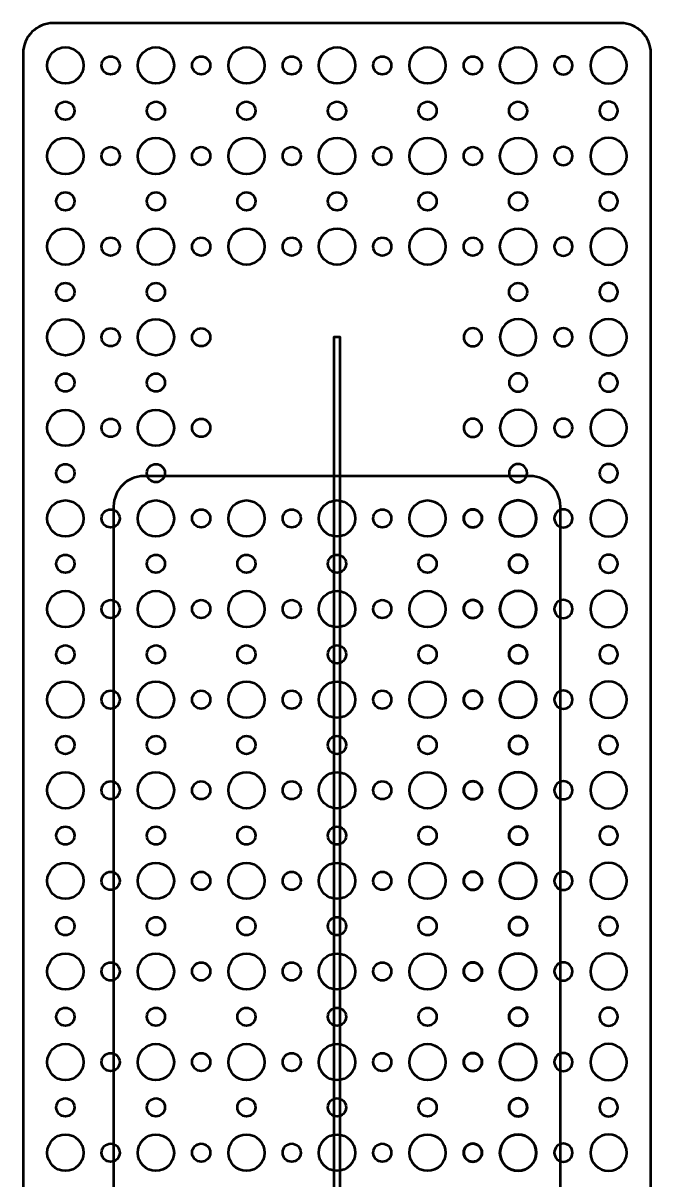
# Model space of a CAD drawing. Header units: centimetres. Extents: x -26.2 to 26.2, y -20.2 to 20.2.
# Drawn here: x -26.2 to -15.8, y 1.07 to 20.22 of the extents above; entities that cross this region are included whole.
import ezdxf

# ---------------------------------------------------------------- set-up
doc = ezdxf.new("R2010")
doc.units = ezdxf.units.CM
doc.header["$MEASUREMENT"] = 0
doc.layers.add('Layer 1', color=7, linetype='Continuous')

msp = doc.modelspace()

# ---------------------------------------------------------------- linework, layer by layer
at = {"layer": 'Layer 1', "lineweight": 53}
msp.add_lwpolyline([(-21.05, -17.98419), (-20.95, -17.98419), (-20.95, 15.01581), (-21.05, 15.01581), (-21.05, -17.98419)], close=True, dxfattribs=at)
for centre, major_axis in [((-25.49999, 19.5159), (0, 0.30001)), ((-23.99999, 19.5159), (0, 0.30001)), ((-22.49999, 19.5159), (0, 0.30001)), ((-20.99999, 19.5159), (0, 0.30001)), ((-19.49999, 19.5159), (0, 0.30001)), ((-17.99999, 19.5159), (0, 0.30001)), ((-24.75, 19.51591), (0, 0.15)), ((-23.25, 19.51591), (0, 0.15)), ((-21.75, 19.51591), (0, 0.15)), ((-20.25, 19.51591), (0, 0.15)), ((-18.75, 19.51591), (0, 0.15)), ((-25.5, 18.76591), (0, 0.15)), ((-24, 18.76591), (0, 0.15)), ((-22.5, 18.76591), (0, 0.15)), ((-21, 18.76591), (0, 0.15)), ((-19.5, 18.76591), (0, 0.15)), ((-18, 18.76591), (0, 0.15)), ((-25.49999, 18.0159), (0, 0.30001)), ((-23.99999, 18.0159), (0, 0.30001)), ((-22.49999, 18.0159), (0, 0.30001)), ((-20.99999, 18.0159), (0, 0.30001)), ((-19.49999, 18.0159), (0, 0.30001)), ((-17.99999, 18.0159), (0, 0.30001)), ((-24.75, 18.01591), (0, 0.15)), ((-23.25, 18.01591), (0, 0.15)), ((-21.75, 18.01591), (0, 0.15)), ((-20.25, 18.01591), (0, 0.15)), ((-18.75, 18.01591), (0, 0.15)), ((-25.5, 17.26591), (0, 0.15)), ((-24, 17.26591), (0, 0.15)), ((-22.5, 17.26591), (0, 0.15)), ((-21, 17.26591), (0, 0.15)), ((-19.5, 17.26591), (0, 0.15)), ((-18, 17.26591), (0, 0.15)), ((-25.49999, 16.5159), (0, 0.30001)), ((-24.75, 16.51591), (0, 0.15)), ((-23.99999, 16.5159), (0, 0.30001)), ((-23.25, 16.51591), (0, 0.15)), ((-22.49999, 16.5159), (0, 0.30001)), ((-21.75, 16.51591), (0, 0.15)), ((-20.99999, 16.5159), (0, 0.30001)), ((-20.25, 16.51591), (0, 0.15)), ((-19.49999, 16.5159), (0, 0.30001)), ((-18.75, 16.51591), (0, 0.15)), ((-17.99999, 16.5159), (0, 0.30001)), ((-25.5, 15.76591), (0, 0.15)), ((-24, 15.76591), (0, 0.15)), ((-18, 15.76591), (0, 0.15)), ((-25.49999, 15.0159), (0, 0.30001)), ((-24.75, 15.01591), (0, 0.15)), ((-23.99999, 15.0159), (0, 0.30001)), ((-23.25, 15.01591), (0, 0.15)), ((-25.5, 14.26591), (0, 0.15)), ((-24, 14.26591), (0, 0.15)), ((-25.49999, 13.5159), (0, 0.30001)), ((-23.99999, 13.5159), (0, 0.30001)), ((-24.75, 13.51591), (0, 0.15)), ((-23.25, 13.51591), (0, 0.15)), ((-25.5, 12.76591), (0, 0.15)), ((-24, 12.76591), (0, 0.15)), ((-25.49999, 12.0159), (0, 0.30001)), ((-23.99999, 12.0159), (0, 0.30001)), ((-24.75, 12.01591), (0, 0.15)), ((-23.25, 12.01591), (0, 0.15)), ((-25.5, 11.26591), (0, 0.15)), ((-24, 11.26591), (0, 0.15)), ((-25.49999, 10.5159), (0, 0.30001)), ((-23.99999, 10.5159), (0, 0.30001)), ((-24.75, 10.51591), (0, 0.15)), ((-23.25, 10.51591), (0, 0.15)), ((-25.5, 9.76591), (0, 0.15)), ((-24, 9.76591), (0, 0.15)), ((-25.49999, 9.0159), (0, 0.30001)), ((-23.99999, 9.0159), (0, 0.30001)), ((-24.75, 9.01591), (0, 0.15)), ((-23.25, 9.01591), (0, 0.15)), ((-25.5, 8.26591), (0, 0.15)), ((-24, 8.26591), (0, 0.15)), ((-25.49999, 7.5159), (0, 0.30001)), ((-24.75, 7.51591), (0, 0.15)), ((-23.99999, 7.5159), (0, 0.30001)), ((-23.25, 7.51591), (0, 0.15)), ((-25.5, 6.76591), (0, 0.15)), ((-24, 6.76591), (0, 0.15)), ((-25.49999, 6.0159), (0, 0.30001)), ((-24.75, 6.01591), (0, 0.15)), ((-23.99999, 6.0159), (0, 0.30001)), ((-23.25, 6.01591), (0, 0.15)), ((-25.5, 5.26591), (0, 0.15)), ((-24, 5.26591), (0, 0.15)), ((-25.49999, 4.5159), (0, 0.30001)), ((-23.99999, 4.5159), (0, 0.30001)), ((-24.75, 4.51591), (0, 0.15)), ((-23.25, 4.51591), (0, 0.15)), ((-25.5, 3.76591), (0, 0.15)), ((-24, 3.76591), (0, 0.15)), ((-25.49999, 3.0159), (0, 0.30001)), ((-23.99999, 3.0159), (0, 0.30001)), ((-24.75, 3.01591), (0, 0.15)), ((-23.25, 3.01591), (0, 0.15)), ((-25.5, 2.26591), (0, 0.15)), ((-24, 2.26591), (0, 0.15)), ((-25.49999, 1.5159), (0, 0.30001)), ((-23.99999, 1.5159), (0, 0.30001)), ((-24.75, 1.51591), (0, 0.15)), ((-23.25, 1.51591), (0, 0.15))]:
    msp.add_ellipse(centre, major_axis=major_axis, ratio=1, dxfattribs=at)
at = {"layer": 'Layer 1', "color": 4, "lineweight": 53}
for centre, major_axis in [((-23.99999, 12.0159), (0, 0.30001)), ((-22.49999, 12.0159), (0, 0.30001)), ((-20.99999, 12.0159), (0, 0.30001)), ((-19.49999, 12.0159), (0, 0.30001)), ((-17.99999, 12.0159), (0, 0.30001)), ((-23.25, 12.01591), (0, 0.15)), ((-21.75, 12.01591), (0, 0.15)), ((-20.25, 12.01591), (0, 0.15)), ((-18.75, 12.01591), (0, 0.15)), ((-24, 11.26591), (0, 0.15)), ((-22.5, 11.26591), (0, 0.15)), ((-21, 11.26591), (0, 0.15)), ((-19.5, 11.26591), (0, 0.15)), ((-18, 11.26591), (0, 0.15)), ((-23.99999, 10.5159), (0, 0.30001)), ((-22.49999, 10.5159), (0, 0.30001)), ((-20.99999, 10.5159), (0, 0.30001)), ((-19.49999, 10.5159), (0, 0.30001)), ((-17.99999, 10.5159), (0, 0.30001)), ((-23.25, 10.51591), (0, 0.15)), ((-21.75, 10.51591), (0, 0.15)), ((-20.25, 10.51591), (0, 0.15)), ((-18.75, 10.51591), (0, 0.15)), ((-24, 9.76591), (0, 0.15)), ((-22.5, 9.76591), (0, 0.15)), ((-21, 9.76591), (0, 0.15)), ((-19.5, 9.76591), (0, 0.15)), ((-18, 9.76591), (0, 0.15)), ((-23.99999, 9.0159), (0, 0.30001)), ((-22.49999, 9.0159), (0, 0.30001)), ((-20.99999, 9.0159), (0, 0.30001)), ((-19.49999, 9.0159), (0, 0.30001)), ((-17.99999, 9.0159), (0, 0.30001)), ((-23.25, 9.01591), (0, 0.15)), ((-21.75, 9.01591), (0, 0.15)), ((-20.25, 9.01591), (0, 0.15)), ((-18.75, 9.01591), (0, 0.15)), ((-24, 8.26591), (0, 0.15)), ((-22.5, 8.26591), (0, 0.15)), ((-21, 8.26591), (0, 0.15)), ((-19.5, 8.26591), (0, 0.15)), ((-18, 8.26591), (0, 0.15)), ((-23.99999, 7.5159), (0, 0.30001)), ((-23.25, 7.51591), (0, 0.15)), ((-22.49999, 7.5159), (0, 0.30001)), ((-21.75, 7.51591), (0, 0.15)), ((-20.99999, 7.5159), (0, 0.30001)), ((-20.25, 7.51591), (0, 0.15)), ((-19.49999, 7.5159), (0, 0.30001)), ((-18.75, 7.51591), (0, 0.15)), ((-17.99999, 7.5159), (0, 0.30001)), ((-24, 6.76591), (0, 0.15)), ((-22.5, 6.76591), (0, 0.15)), ((-21, 6.76591), (0, 0.15)), ((-19.5, 6.76591), (0, 0.15)), ((-18, 6.76591), (0, 0.15)), ((-23.99999, 6.0159), (0, 0.30001)), ((-23.25, 6.01591), (0, 0.15)), ((-22.49999, 6.0159), (0, 0.30001)), ((-21.75, 6.01591), (0, 0.15)), ((-20.99999, 6.0159), (0, 0.30001)), ((-20.25, 6.01591), (0, 0.15)), ((-19.49999, 6.0159), (0, 0.30001)), ((-18.75, 6.01591), (0, 0.15)), ((-17.99999, 6.0159), (0, 0.30001)), ((-24, 5.26591), (0, 0.15)), ((-22.5, 5.26591), (0, 0.15)), ((-21, 5.26591), (0, 0.15)), ((-19.5, 5.26591), (0, 0.15)), ((-18, 5.26591), (0, 0.15)), ((-23.99999, 4.5159), (0, 0.30001)), ((-22.49999, 4.5159), (0, 0.30001)), ((-20.99999, 4.5159), (0, 0.30001)), ((-19.49999, 4.5159), (0, 0.30001)), ((-17.99999, 4.5159), (0, 0.30001)), ((-23.25, 4.51591), (0, 0.15)), ((-21.75, 4.51591), (0, 0.15)), ((-20.25, 4.51591), (0, 0.15)), ((-18.75, 4.51591), (0, 0.15)), ((-24, 3.76591), (0, 0.15)), ((-22.5, 3.76591), (0, 0.15)), ((-21, 3.76591), (0, 0.15)), ((-19.5, 3.76591), (0, 0.15)), ((-18, 3.76591), (0, 0.15)), ((-23.99999, 3.0159), (0, 0.30001)), ((-22.49999, 3.0159), (0, 0.30001)), ((-20.99999, 3.0159), (0, 0.30001)), ((-19.49999, 3.0159), (0, 0.30001)), ((-17.99999, 3.0159), (0, 0.30001)), ((-23.25, 3.01591), (0, 0.15)), ((-21.75, 3.01591), (0, 0.15)), ((-20.25, 3.01591), (0, 0.15)), ((-18.75, 3.01591), (0, 0.15)), ((-24, 2.26591), (0, 0.15)), ((-22.5, 2.26591), (0, 0.15)), ((-21, 2.26591), (0, 0.15)), ((-19.5, 2.26591), (0, 0.15)), ((-18, 2.26591), (0, 0.15)), ((-23.99999, 1.5159), (0, 0.30001)), ((-22.49999, 1.5159), (0, 0.30001)), ((-20.99999, 1.5159), (0, 0.30001)), ((-19.49999, 1.5159), (0, 0.30001)), ((-17.99999, 1.5159), (0, 0.30001)), ((-23.25, 1.51591), (0, 0.15)), ((-21.75, 1.51591), (0, 0.15)), ((-20.25, 1.51591), (0, 0.15)), ((-18.75, 1.51591), (0, 0.15))]:
    msp.add_ellipse(centre, major_axis=major_axis, ratio=1, dxfattribs=at)
at = {"layer": 'Layer 1', "lineweight": 53}
for points, knots in [([(-26.2, -19.68409), (-26.2, -19.68409), (-26.2, 19.71591), (-26.2, 19.71591), (-26.2, 19.71591), (-26.2, 19.99205), (-25.97614, 20.21591), (-25.7, 20.21591), (-25.7, 20.21591), (-25.7, 20.21591), (-16.3, 20.21591), (-16.3, 20.21591), (-16.3, 20.21591), (-16.02386, 20.21591), (-15.8, 19.99205), (-15.8, 19.71591), (-15.8, 19.71591), (-15.8, 19.71591), (-15.8, -19.68409), (-15.8, -19.68409), (-15.8, -19.68409), (-15.8, -19.96023), (-16.02386, -20.18409), (-16.3, -20.18409), (-16.3, -20.18409), (-16.3, -20.18409), (-25.7, -20.18409), (-25.7, -20.18409), (-25.7, -20.18409), (-25.97614, -20.18409), (-26.2, -19.96023), (-26.2, -19.68409)], [0, 0, 0, 0, 0.11111111, 0.11111111, 0.11111111, 0.11111111, 0.22222222, 0.22222222, 0.22222222, 0.22222222, 0.33333333, 0.33333333, 0.33333333, 0.33333333, 0.44444444, 0.44444444, 0.44444444, 0.44444444, 0.55555556, 0.55555556, 0.55555556, 0.55555556, 0.66666667, 0.66666667, 0.66666667, 0.66666667, 0.77777778, 0.77777778, 0.77777778, 0.77777778, 1, 1, 1, 1]), ([(-16.5, 19.21591), (-16.66569, 19.21591), (-16.8, 19.35022), (-16.8, 19.51591), (-16.8, 19.51591), (-16.8, 19.6816), (-16.66569, 19.81591), (-16.5, 19.81591), (-16.5, 19.81591), (-16.33431, 19.81591), (-16.2, 19.6816), (-16.2, 19.51591), (-16.2, 19.51591), (-16.2, 19.35022), (-16.33431, 19.21591), (-16.5, 19.21591)], [0, 0, 0, 0, 0.2, 0.2, 0.2, 0.2, 0.4, 0.4, 0.4, 0.4, 0.6, 0.6, 0.6, 0.6, 1, 1, 1, 1]), ([(-17.25, 19.36591), (-17.33284, 19.36591), (-17.4, 19.43307), (-17.4, 19.51591), (-17.4, 19.51591), (-17.4, 19.59875), (-17.33284, 19.66591), (-17.25, 19.66591), (-17.25, 19.66591), (-17.16716, 19.66591), (-17.1, 19.59875), (-17.1, 19.51591), (-17.1, 19.51591), (-17.1, 19.43307), (-17.16716, 19.36591), (-17.25, 19.36591)], [0, 0, 0, 0, 0.2, 0.2, 0.2, 0.2, 0.4, 0.4, 0.4, 0.4, 0.6, 0.6, 0.6, 0.6, 1, 1, 1, 1]), ([(-16.5, 18.61591), (-16.58284, 18.61591), (-16.65, 18.68307), (-16.65, 18.76591), (-16.65, 18.76591), (-16.65, 18.84875), (-16.58284, 18.91591), (-16.5, 18.91591), (-16.5, 18.91591), (-16.41716, 18.91591), (-16.35, 18.84875), (-16.35, 18.76591), (-16.35, 18.76591), (-16.35, 18.68307), (-16.41716, 18.61591), (-16.5, 18.61591)], [0, 0, 0, 0, 0.2, 0.2, 0.2, 0.2, 0.4, 0.4, 0.4, 0.4, 0.6, 0.6, 0.6, 0.6, 1, 1, 1, 1]), ([(-16.5, 17.71591), (-16.66569, 17.71591), (-16.8, 17.85022), (-16.8, 18.01591), (-16.8, 18.01591), (-16.8, 18.1816), (-16.66569, 18.31591), (-16.5, 18.31591), (-16.5, 18.31591), (-16.33431, 18.31591), (-16.2, 18.1816), (-16.2, 18.01591), (-16.2, 18.01591), (-16.2, 17.85022), (-16.33431, 17.71591), (-16.5, 17.71591)], [0, 0, 0, 0, 0.2, 0.2, 0.2, 0.2, 0.4, 0.4, 0.4, 0.4, 0.6, 0.6, 0.6, 0.6, 1, 1, 1, 1]), ([(-17.25, 17.86591), (-17.33284, 17.86591), (-17.4, 17.93307), (-17.4, 18.01591), (-17.4, 18.01591), (-17.4, 18.09875), (-17.33284, 18.16591), (-17.25, 18.16591), (-17.25, 18.16591), (-17.16716, 18.16591), (-17.1, 18.09875), (-17.1, 18.01591), (-17.1, 18.01591), (-17.1, 17.93307), (-17.16716, 17.86591), (-17.25, 17.86591)], [0, 0, 0, 0, 0.2, 0.2, 0.2, 0.2, 0.4, 0.4, 0.4, 0.4, 0.6, 0.6, 0.6, 0.6, 1, 1, 1, 1]), ([(-16.5, 17.11591), (-16.58284, 17.11591), (-16.65, 17.18307), (-16.65, 17.26591), (-16.65, 17.26591), (-16.65, 17.34875), (-16.58284, 17.41591), (-16.5, 17.41591), (-16.5, 17.41591), (-16.41716, 17.41591), (-16.35, 17.34875), (-16.35, 17.26591), (-16.35, 17.26591), (-16.35, 17.18307), (-16.41716, 17.11591), (-16.5, 17.11591)], [0, 0, 0, 0, 0.2, 0.2, 0.2, 0.2, 0.4, 0.4, 0.4, 0.4, 0.6, 0.6, 0.6, 0.6, 1, 1, 1, 1]), ([(-17.25, 16.36591), (-17.33284, 16.36591), (-17.4, 16.43307), (-17.4, 16.51591), (-17.4, 16.51591), (-17.4, 16.59875), (-17.33284, 16.66591), (-17.25, 16.66591), (-17.25, 16.66591), (-17.16716, 16.66591), (-17.1, 16.59875), (-17.1, 16.51591), (-17.1, 16.51591), (-17.1, 16.43307), (-17.16716, 16.36591), (-17.25, 16.36591)], [0, 0, 0, 0, 0.2, 0.2, 0.2, 0.2, 0.4, 0.4, 0.4, 0.4, 0.6, 0.6, 0.6, 0.6, 1, 1, 1, 1]), ([(-16.5, 16.21591), (-16.66569, 16.21591), (-16.8, 16.35022), (-16.8, 16.51591), (-16.8, 16.51591), (-16.8, 16.6816), (-16.66569, 16.81591), (-16.5, 16.81591), (-16.5, 16.81591), (-16.33431, 16.81591), (-16.2, 16.6816), (-16.2, 16.51591), (-16.2, 16.51591), (-16.2, 16.35022), (-16.33431, 16.21591), (-16.5, 16.21591)], [0, 0, 0, 0, 0.2, 0.2, 0.2, 0.2, 0.4, 0.4, 0.4, 0.4, 0.6, 0.6, 0.6, 0.6, 1, 1, 1, 1]), ([(-16.5, 15.61591), (-16.58284, 15.61591), (-16.65, 15.68307), (-16.65, 15.76591), (-16.65, 15.76591), (-16.65, 15.84875), (-16.58284, 15.91591), (-16.5, 15.91591), (-16.5, 15.91591), (-16.41716, 15.91591), (-16.35, 15.84875), (-16.35, 15.76591), (-16.35, 15.76591), (-16.35, 15.68307), (-16.41716, 15.61591), (-16.5, 15.61591)], [0, 0, 0, 0, 0.2, 0.2, 0.2, 0.2, 0.4, 0.4, 0.4, 0.4, 0.6, 0.6, 0.6, 0.6, 1, 1, 1, 1]), ([(-18.75, 14.86591), (-18.83284, 14.86591), (-18.9, 14.93307), (-18.9, 15.01591), (-18.9, 15.01591), (-18.9, 15.09875), (-18.83284, 15.16591), (-18.75, 15.16591), (-18.75, 15.16591), (-18.66716, 15.16591), (-18.6, 15.09875), (-18.6, 15.01591), (-18.6, 15.01591), (-18.6, 14.93307), (-18.66716, 14.86591), (-18.75, 14.86591)], [0, 0, 0, 0, 0.2, 0.2, 0.2, 0.2, 0.4, 0.4, 0.4, 0.4, 0.6, 0.6, 0.6, 0.6, 1, 1, 1, 1]), ([(-18, 14.71591), (-18.16569, 14.71591), (-18.3, 14.85022), (-18.3, 15.01591), (-18.3, 15.01591), (-18.3, 15.1816), (-18.16569, 15.31591), (-18, 15.31591), (-18, 15.31591), (-17.83431, 15.31591), (-17.7, 15.1816), (-17.7, 15.01591), (-17.7, 15.01591), (-17.7, 14.85022), (-17.83431, 14.71591), (-18, 14.71591)], [0, 0, 0, 0, 0.2, 0.2, 0.2, 0.2, 0.4, 0.4, 0.4, 0.4, 0.6, 0.6, 0.6, 0.6, 1, 1, 1, 1]), ([(-17.25, 14.86591), (-17.33284, 14.86591), (-17.4, 14.93307), (-17.4, 15.01591), (-17.4, 15.01591), (-17.4, 15.09875), (-17.33284, 15.16591), (-17.25, 15.16591), (-17.25, 15.16591), (-17.16716, 15.16591), (-17.1, 15.09875), (-17.1, 15.01591), (-17.1, 15.01591), (-17.1, 14.93307), (-17.16716, 14.86591), (-17.25, 14.86591)], [0, 0, 0, 0, 0.2, 0.2, 0.2, 0.2, 0.4, 0.4, 0.4, 0.4, 0.6, 0.6, 0.6, 0.6, 1, 1, 1, 1]), ([(-16.5, 14.71591), (-16.66569, 14.71591), (-16.8, 14.85022), (-16.8, 15.01591), (-16.8, 15.01591), (-16.8, 15.1816), (-16.66569, 15.31591), (-16.5, 15.31591), (-16.5, 15.31591), (-16.33431, 15.31591), (-16.2, 15.1816), (-16.2, 15.01591), (-16.2, 15.01591), (-16.2, 14.85022), (-16.33431, 14.71591), (-16.5, 14.71591)], [0, 0, 0, 0, 0.2, 0.2, 0.2, 0.2, 0.4, 0.4, 0.4, 0.4, 0.6, 0.6, 0.6, 0.6, 1, 1, 1, 1]), ([(-18, 14.11591), (-18.08284, 14.11591), (-18.15, 14.18307), (-18.15, 14.26591), (-18.15, 14.26591), (-18.15, 14.34875), (-18.08284, 14.41591), (-18, 14.41591), (-18, 14.41591), (-17.91716, 14.41591), (-17.85, 14.34875), (-17.85, 14.26591), (-17.85, 14.26591), (-17.85, 14.18307), (-17.91716, 14.11591), (-18, 14.11591)], [0, 0, 0, 0, 0.2, 0.2, 0.2, 0.2, 0.4, 0.4, 0.4, 0.4, 0.6, 0.6, 0.6, 0.6, 1, 1, 1, 1]), ([(-16.5, 14.11591), (-16.58284, 14.11591), (-16.65, 14.18307), (-16.65, 14.26591), (-16.65, 14.26591), (-16.65, 14.34875), (-16.58284, 14.41591), (-16.5, 14.41591), (-16.5, 14.41591), (-16.41716, 14.41591), (-16.35, 14.34875), (-16.35, 14.26591), (-16.35, 14.26591), (-16.35, 14.18307), (-16.41716, 14.11591), (-16.5, 14.11591)], [0, 0, 0, 0, 0.2, 0.2, 0.2, 0.2, 0.4, 0.4, 0.4, 0.4, 0.6, 0.6, 0.6, 0.6, 1, 1, 1, 1]), ([(-18, 13.21591), (-18.16569, 13.21591), (-18.3, 13.35022), (-18.3, 13.51591), (-18.3, 13.51591), (-18.3, 13.6816), (-18.16569, 13.81591), (-18, 13.81591), (-18, 13.81591), (-17.83431, 13.81591), (-17.7, 13.6816), (-17.7, 13.51591), (-17.7, 13.51591), (-17.7, 13.35022), (-17.83431, 13.21591), (-18, 13.21591)], [0, 0, 0, 0, 0.2, 0.2, 0.2, 0.2, 0.4, 0.4, 0.4, 0.4, 0.6, 0.6, 0.6, 0.6, 1, 1, 1, 1]), ([(-16.5, 13.21591), (-16.66569, 13.21591), (-16.8, 13.35022), (-16.8, 13.51591), (-16.8, 13.51591), (-16.8, 13.6816), (-16.66569, 13.81591), (-16.5, 13.81591), (-16.5, 13.81591), (-16.33431, 13.81591), (-16.2, 13.6816), (-16.2, 13.51591), (-16.2, 13.51591), (-16.2, 13.35022), (-16.33431, 13.21591), (-16.5, 13.21591)], [0, 0, 0, 0, 0.2, 0.2, 0.2, 0.2, 0.4, 0.4, 0.4, 0.4, 0.6, 0.6, 0.6, 0.6, 1, 1, 1, 1]), ([(-18.75, 13.36591), (-18.83284, 13.36591), (-18.9, 13.43307), (-18.9, 13.51591), (-18.9, 13.51591), (-18.9, 13.59875), (-18.83284, 13.66591), (-18.75, 13.66591), (-18.75, 13.66591), (-18.66716, 13.66591), (-18.6, 13.59875), (-18.6, 13.51591), (-18.6, 13.51591), (-18.6, 13.43307), (-18.66716, 13.36591), (-18.75, 13.36591)], [0, 0, 0, 0, 0.2, 0.2, 0.2, 0.2, 0.4, 0.4, 0.4, 0.4, 0.6, 0.6, 0.6, 0.6, 1, 1, 1, 1]), ([(-17.25, 13.36591), (-17.33284, 13.36591), (-17.4, 13.43307), (-17.4, 13.51591), (-17.4, 13.51591), (-17.4, 13.59875), (-17.33284, 13.66591), (-17.25, 13.66591), (-17.25, 13.66591), (-17.16716, 13.66591), (-17.1, 13.59875), (-17.1, 13.51591), (-17.1, 13.51591), (-17.1, 13.43307), (-17.16716, 13.36591), (-17.25, 13.36591)], [0, 0, 0, 0, 0.2, 0.2, 0.2, 0.2, 0.4, 0.4, 0.4, 0.4, 0.6, 0.6, 0.6, 0.6, 1, 1, 1, 1]), ([(-18, 12.61591), (-18.08284, 12.61591), (-18.15, 12.68307), (-18.15, 12.76591), (-18.15, 12.76591), (-18.15, 12.84875), (-18.08284, 12.91591), (-18, 12.91591), (-18, 12.91591), (-17.91716, 12.91591), (-17.85, 12.84875), (-17.85, 12.76591), (-17.85, 12.76591), (-17.85, 12.68307), (-17.91716, 12.61591), (-18, 12.61591)], [0, 0, 0, 0, 0.2, 0.2, 0.2, 0.2, 0.4, 0.4, 0.4, 0.4, 0.6, 0.6, 0.6, 0.6, 1, 1, 1, 1]), ([(-16.5, 12.61591), (-16.58284, 12.61591), (-16.65, 12.68307), (-16.65, 12.76591), (-16.65, 12.76591), (-16.65, 12.84875), (-16.58284, 12.91591), (-16.5, 12.91591), (-16.5, 12.91591), (-16.41716, 12.91591), (-16.35, 12.84875), (-16.35, 12.76591), (-16.35, 12.76591), (-16.35, 12.68307), (-16.41716, 12.61591), (-16.5, 12.61591)], [0, 0, 0, 0, 0.2, 0.2, 0.2, 0.2, 0.4, 0.4, 0.4, 0.4, 0.6, 0.6, 0.6, 0.6, 1, 1, 1, 1]), ([(-18, 11.71591), (-18.16569, 11.71591), (-18.3, 11.85022), (-18.3, 12.01591), (-18.3, 12.01591), (-18.3, 12.1816), (-18.16569, 12.31591), (-18, 12.31591), (-18, 12.31591), (-17.83431, 12.31591), (-17.7, 12.1816), (-17.7, 12.01591), (-17.7, 12.01591), (-17.7, 11.85022), (-17.83431, 11.71591), (-18, 11.71591)], [0, 0, 0, 0, 0.2, 0.2, 0.2, 0.2, 0.4, 0.4, 0.4, 0.4, 0.6, 0.6, 0.6, 0.6, 1, 1, 1, 1]), ([(-16.5, 11.71591), (-16.66569, 11.71591), (-16.8, 11.85022), (-16.8, 12.01591), (-16.8, 12.01591), (-16.8, 12.1816), (-16.66569, 12.31591), (-16.5, 12.31591), (-16.5, 12.31591), (-16.33431, 12.31591), (-16.2, 12.1816), (-16.2, 12.01591), (-16.2, 12.01591), (-16.2, 11.85022), (-16.33431, 11.71591), (-16.5, 11.71591)], [0, 0, 0, 0, 0.2, 0.2, 0.2, 0.2, 0.4, 0.4, 0.4, 0.4, 0.6, 0.6, 0.6, 0.6, 1, 1, 1, 1]), ([(-18.75, 11.86591), (-18.83284, 11.86591), (-18.9, 11.93307), (-18.9, 12.01591), (-18.9, 12.01591), (-18.9, 12.09875), (-18.83284, 12.16591), (-18.75, 12.16591), (-18.75, 12.16591), (-18.66716, 12.16591), (-18.6, 12.09875), (-18.6, 12.01591), (-18.6, 12.01591), (-18.6, 11.93307), (-18.66716, 11.86591), (-18.75, 11.86591)], [0, 0, 0, 0, 0.2, 0.2, 0.2, 0.2, 0.4, 0.4, 0.4, 0.4, 0.6, 0.6, 0.6, 0.6, 1, 1, 1, 1]), ([(-17.25, 11.86591), (-17.33284, 11.86591), (-17.4, 11.93307), (-17.4, 12.01591), (-17.4, 12.01591), (-17.4, 12.09875), (-17.33284, 12.16591), (-17.25, 12.16591), (-17.25, 12.16591), (-17.16716, 12.16591), (-17.1, 12.09875), (-17.1, 12.01591), (-17.1, 12.01591), (-17.1, 11.93307), (-17.16716, 11.86591), (-17.25, 11.86591)], [0, 0, 0, 0, 0.2, 0.2, 0.2, 0.2, 0.4, 0.4, 0.4, 0.4, 0.6, 0.6, 0.6, 0.6, 1, 1, 1, 1]), ([(-18, 11.11591), (-18.08284, 11.11591), (-18.15, 11.18307), (-18.15, 11.26591), (-18.15, 11.26591), (-18.15, 11.34875), (-18.08284, 11.41591), (-18, 11.41591), (-18, 11.41591), (-17.91716, 11.41591), (-17.85, 11.34875), (-17.85, 11.26591), (-17.85, 11.26591), (-17.85, 11.18307), (-17.91716, 11.11591), (-18, 11.11591)], [0, 0, 0, 0, 0.2, 0.2, 0.2, 0.2, 0.4, 0.4, 0.4, 0.4, 0.6, 0.6, 0.6, 0.6, 1, 1, 1, 1]), ([(-16.5, 11.11591), (-16.58284, 11.11591), (-16.65, 11.18307), (-16.65, 11.26591), (-16.65, 11.26591), (-16.65, 11.34875), (-16.58284, 11.41591), (-16.5, 11.41591), (-16.5, 11.41591), (-16.41716, 11.41591), (-16.35, 11.34875), (-16.35, 11.26591), (-16.35, 11.26591), (-16.35, 11.18307), (-16.41716, 11.11591), (-16.5, 11.11591)], [0, 0, 0, 0, 0.2, 0.2, 0.2, 0.2, 0.4, 0.4, 0.4, 0.4, 0.6, 0.6, 0.6, 0.6, 1, 1, 1, 1]), ([(-18, 10.21591), (-18.16569, 10.21591), (-18.3, 10.35022), (-18.3, 10.51591), (-18.3, 10.51591), (-18.3, 10.6816), (-18.16569, 10.81591), (-18, 10.81591), (-18, 10.81591), (-17.83431, 10.81591), (-17.7, 10.6816), (-17.7, 10.51591), (-17.7, 10.51591), (-17.7, 10.35022), (-17.83431, 10.21591), (-18, 10.21591)], [0, 0, 0, 0, 0.2, 0.2, 0.2, 0.2, 0.4, 0.4, 0.4, 0.4, 0.6, 0.6, 0.6, 0.6, 1, 1, 1, 1]), ([(-16.5, 10.21591), (-16.66569, 10.21591), (-16.8, 10.35022), (-16.8, 10.51591), (-16.8, 10.51591), (-16.8, 10.6816), (-16.66569, 10.81591), (-16.5, 10.81591), (-16.5, 10.81591), (-16.33431, 10.81591), (-16.2, 10.6816), (-16.2, 10.51591), (-16.2, 10.51591), (-16.2, 10.35022), (-16.33431, 10.21591), (-16.5, 10.21591)], [0, 0, 0, 0, 0.2, 0.2, 0.2, 0.2, 0.4, 0.4, 0.4, 0.4, 0.6, 0.6, 0.6, 0.6, 1, 1, 1, 1]), ([(-18.75, 10.36591), (-18.83284, 10.36591), (-18.9, 10.43307), (-18.9, 10.51591), (-18.9, 10.51591), (-18.9, 10.59875), (-18.83284, 10.66591), (-18.75, 10.66591), (-18.75, 10.66591), (-18.66716, 10.66591), (-18.6, 10.59875), (-18.6, 10.51591), (-18.6, 10.51591), (-18.6, 10.43307), (-18.66716, 10.36591), (-18.75, 10.36591)], [0, 0, 0, 0, 0.2, 0.2, 0.2, 0.2, 0.4, 0.4, 0.4, 0.4, 0.6, 0.6, 0.6, 0.6, 1, 1, 1, 1]), ([(-17.25, 10.36591), (-17.33284, 10.36591), (-17.4, 10.43307), (-17.4, 10.51591), (-17.4, 10.51591), (-17.4, 10.59875), (-17.33284, 10.66591), (-17.25, 10.66591), (-17.25, 10.66591), (-17.16716, 10.66591), (-17.1, 10.59875), (-17.1, 10.51591), (-17.1, 10.51591), (-17.1, 10.43307), (-17.16716, 10.36591), (-17.25, 10.36591)], [0, 0, 0, 0, 0.2, 0.2, 0.2, 0.2, 0.4, 0.4, 0.4, 0.4, 0.6, 0.6, 0.6, 0.6, 1, 1, 1, 1]), ([(-18, 9.61591), (-18.08284, 9.61591), (-18.15, 9.68307), (-18.15, 9.76591), (-18.15, 9.76591), (-18.15, 9.84875), (-18.08284, 9.91591), (-18, 9.91591), (-18, 9.91591), (-17.91716, 9.91591), (-17.85, 9.84875), (-17.85, 9.76591), (-17.85, 9.76591), (-17.85, 9.68307), (-17.91716, 9.61591), (-18, 9.61591)], [0, 0, 0, 0, 0.2, 0.2, 0.2, 0.2, 0.4, 0.4, 0.4, 0.4, 0.6, 0.6, 0.6, 0.6, 1, 1, 1, 1]), ([(-16.5, 9.61591), (-16.58284, 9.61591), (-16.65, 9.68307), (-16.65, 9.76591), (-16.65, 9.76591), (-16.65, 9.84875), (-16.58284, 9.91591), (-16.5, 9.91591), (-16.5, 9.91591), (-16.41716, 9.91591), (-16.35, 9.84875), (-16.35, 9.76591), (-16.35, 9.76591), (-16.35, 9.68307), (-16.41716, 9.61591), (-16.5, 9.61591)], [0, 0, 0, 0, 0.2, 0.2, 0.2, 0.2, 0.4, 0.4, 0.4, 0.4, 0.6, 0.6, 0.6, 0.6, 1, 1, 1, 1]), ([(-18, 8.71591), (-18.16569, 8.71591), (-18.3, 8.85022), (-18.3, 9.01591), (-18.3, 9.01591), (-18.3, 9.1816), (-18.16569, 9.31591), (-18, 9.31591), (-18, 9.31591), (-17.83431, 9.31591), (-17.7, 9.1816), (-17.7, 9.01591), (-17.7, 9.01591), (-17.7, 8.85022), (-17.83431, 8.71591), (-18, 8.71591)], [0, 0, 0, 0, 0.2, 0.2, 0.2, 0.2, 0.4, 0.4, 0.4, 0.4, 0.6, 0.6, 0.6, 0.6, 1, 1, 1, 1]), ([(-16.5, 8.71591), (-16.66569, 8.71591), (-16.8, 8.85022), (-16.8, 9.01591), (-16.8, 9.01591), (-16.8, 9.1816), (-16.66569, 9.31591), (-16.5, 9.31591), (-16.5, 9.31591), (-16.33431, 9.31591), (-16.2, 9.1816), (-16.2, 9.01591), (-16.2, 9.01591), (-16.2, 8.85022), (-16.33431, 8.71591), (-16.5, 8.71591)], [0, 0, 0, 0, 0.2, 0.2, 0.2, 0.2, 0.4, 0.4, 0.4, 0.4, 0.6, 0.6, 0.6, 0.6, 1, 1, 1, 1]), ([(-18.75, 8.86591), (-18.83284, 8.86591), (-18.9, 8.93307), (-18.9, 9.01591), (-18.9, 9.01591), (-18.9, 9.09875), (-18.83284, 9.16591), (-18.75, 9.16591), (-18.75, 9.16591), (-18.66716, 9.16591), (-18.6, 9.09875), (-18.6, 9.01591), (-18.6, 9.01591), (-18.6, 8.93307), (-18.66716, 8.86591), (-18.75, 8.86591)], [0, 0, 0, 0, 0.2, 0.2, 0.2, 0.2, 0.4, 0.4, 0.4, 0.4, 0.6, 0.6, 0.6, 0.6, 1, 1, 1, 1]), ([(-17.25, 8.86591), (-17.33284, 8.86591), (-17.4, 8.93307), (-17.4, 9.01591), (-17.4, 9.01591), (-17.4, 9.09875), (-17.33284, 9.16591), (-17.25, 9.16591), (-17.25, 9.16591), (-17.16716, 9.16591), (-17.1, 9.09875), (-17.1, 9.01591), (-17.1, 9.01591), (-17.1, 8.93307), (-17.16716, 8.86591), (-17.25, 8.86591)], [0, 0, 0, 0, 0.2, 0.2, 0.2, 0.2, 0.4, 0.4, 0.4, 0.4, 0.6, 0.6, 0.6, 0.6, 1, 1, 1, 1]), ([(-18, 8.11591), (-18.08284, 8.11591), (-18.15, 8.18307), (-18.15, 8.26591), (-18.15, 8.26591), (-18.15, 8.34875), (-18.08284, 8.41591), (-18, 8.41591), (-18, 8.41591), (-17.91716, 8.41591), (-17.85, 8.34875), (-17.85, 8.26591), (-17.85, 8.26591), (-17.85, 8.18307), (-17.91716, 8.11591), (-18, 8.11591)], [0, 0, 0, 0, 0.2, 0.2, 0.2, 0.2, 0.4, 0.4, 0.4, 0.4, 0.6, 0.6, 0.6, 0.6, 1, 1, 1, 1]), ([(-16.5, 8.11591), (-16.58284, 8.11591), (-16.65, 8.18307), (-16.65, 8.26591), (-16.65, 8.26591), (-16.65, 8.34875), (-16.58284, 8.41591), (-16.5, 8.41591), (-16.5, 8.41591), (-16.41716, 8.41591), (-16.35, 8.34875), (-16.35, 8.26591), (-16.35, 8.26591), (-16.35, 8.18307), (-16.41716, 8.11591), (-16.5, 8.11591)], [0, 0, 0, 0, 0.2, 0.2, 0.2, 0.2, 0.4, 0.4, 0.4, 0.4, 0.6, 0.6, 0.6, 0.6, 1, 1, 1, 1]), ([(-18.75, 7.36591), (-18.83284, 7.36591), (-18.9, 7.43307), (-18.9, 7.51591), (-18.9, 7.51591), (-18.9, 7.59875), (-18.83284, 7.66591), (-18.75, 7.66591), (-18.75, 7.66591), (-18.66716, 7.66591), (-18.6, 7.59875), (-18.6, 7.51591), (-18.6, 7.51591), (-18.6, 7.43307), (-18.66716, 7.36591), (-18.75, 7.36591)], [0, 0, 0, 0, 0.2, 0.2, 0.2, 0.2, 0.4, 0.4, 0.4, 0.4, 0.6, 0.6, 0.6, 0.6, 1, 1, 1, 1]), ([(-18, 7.21591), (-18.16569, 7.21591), (-18.3, 7.35022), (-18.3, 7.51591), (-18.3, 7.51591), (-18.3, 7.6816), (-18.16569, 7.81591), (-18, 7.81591), (-18, 7.81591), (-17.83431, 7.81591), (-17.7, 7.6816), (-17.7, 7.51591), (-17.7, 7.51591), (-17.7, 7.35022), (-17.83431, 7.21591), (-18, 7.21591)], [0, 0, 0, 0, 0.2, 0.2, 0.2, 0.2, 0.4, 0.4, 0.4, 0.4, 0.6, 0.6, 0.6, 0.6, 1, 1, 1, 1]), ([(-17.25, 7.36591), (-17.33284, 7.36591), (-17.4, 7.43307), (-17.4, 7.51591), (-17.4, 7.51591), (-17.4, 7.59875), (-17.33284, 7.66591), (-17.25, 7.66591), (-17.25, 7.66591), (-17.16716, 7.66591), (-17.1, 7.59875), (-17.1, 7.51591), (-17.1, 7.51591), (-17.1, 7.43307), (-17.16716, 7.36591), (-17.25, 7.36591)], [0, 0, 0, 0, 0.2, 0.2, 0.2, 0.2, 0.4, 0.4, 0.4, 0.4, 0.6, 0.6, 0.6, 0.6, 1, 1, 1, 1]), ([(-16.5, 7.21591), (-16.66569, 7.21591), (-16.8, 7.35022), (-16.8, 7.51591), (-16.8, 7.51591), (-16.8, 7.6816), (-16.66569, 7.81591), (-16.5, 7.81591), (-16.5, 7.81591), (-16.33431, 7.81591), (-16.2, 7.6816), (-16.2, 7.51591), (-16.2, 7.51591), (-16.2, 7.35022), (-16.33431, 7.21591), (-16.5, 7.21591)], [0, 0, 0, 0, 0.2, 0.2, 0.2, 0.2, 0.4, 0.4, 0.4, 0.4, 0.6, 0.6, 0.6, 0.6, 1, 1, 1, 1]), ([(-18, 6.61591), (-18.08284, 6.61591), (-18.15, 6.68307), (-18.15, 6.76591), (-18.15, 6.76591), (-18.15, 6.84875), (-18.08284, 6.91591), (-18, 6.91591), (-18, 6.91591), (-17.91716, 6.91591), (-17.85, 6.84875), (-17.85, 6.76591), (-17.85, 6.76591), (-17.85, 6.68307), (-17.91716, 6.61591), (-18, 6.61591)], [0, 0, 0, 0, 0.2, 0.2, 0.2, 0.2, 0.4, 0.4, 0.4, 0.4, 0.6, 0.6, 0.6, 0.6, 1, 1, 1, 1]), ([(-16.5, 6.61591), (-16.58284, 6.61591), (-16.65, 6.68307), (-16.65, 6.76591), (-16.65, 6.76591), (-16.65, 6.84875), (-16.58284, 6.91591), (-16.5, 6.91591), (-16.5, 6.91591), (-16.41716, 6.91591), (-16.35, 6.84875), (-16.35, 6.76591), (-16.35, 6.76591), (-16.35, 6.68307), (-16.41716, 6.61591), (-16.5, 6.61591)], [0, 0, 0, 0, 0.2, 0.2, 0.2, 0.2, 0.4, 0.4, 0.4, 0.4, 0.6, 0.6, 0.6, 0.6, 1, 1, 1, 1]), ([(-18.75, 5.86591), (-18.83284, 5.86591), (-18.9, 5.93307), (-18.9, 6.01591), (-18.9, 6.01591), (-18.9, 6.09875), (-18.83284, 6.16591), (-18.75, 6.16591), (-18.75, 6.16591), (-18.66716, 6.16591), (-18.6, 6.09875), (-18.6, 6.01591), (-18.6, 6.01591), (-18.6, 5.93307), (-18.66716, 5.86591), (-18.75, 5.86591)], [0, 0, 0, 0, 0.2, 0.2, 0.2, 0.2, 0.4, 0.4, 0.4, 0.4, 0.6, 0.6, 0.6, 0.6, 1, 1, 1, 1]), ([(-18, 5.71591), (-18.16569, 5.71591), (-18.3, 5.85022), (-18.3, 6.01591), (-18.3, 6.01591), (-18.3, 6.1816), (-18.16569, 6.31591), (-18, 6.31591), (-18, 6.31591), (-17.83431, 6.31591), (-17.7, 6.1816), (-17.7, 6.01591), (-17.7, 6.01591), (-17.7, 5.85022), (-17.83431, 5.71591), (-18, 5.71591)], [0, 0, 0, 0, 0.2, 0.2, 0.2, 0.2, 0.4, 0.4, 0.4, 0.4, 0.6, 0.6, 0.6, 0.6, 1, 1, 1, 1]), ([(-17.25, 5.86591), (-17.33284, 5.86591), (-17.4, 5.93307), (-17.4, 6.01591), (-17.4, 6.01591), (-17.4, 6.09875), (-17.33284, 6.16591), (-17.25, 6.16591), (-17.25, 6.16591), (-17.16716, 6.16591), (-17.1, 6.09875), (-17.1, 6.01591), (-17.1, 6.01591), (-17.1, 5.93307), (-17.16716, 5.86591), (-17.25, 5.86591)], [0, 0, 0, 0, 0.2, 0.2, 0.2, 0.2, 0.4, 0.4, 0.4, 0.4, 0.6, 0.6, 0.6, 0.6, 1, 1, 1, 1]), ([(-16.5, 5.71591), (-16.66569, 5.71591), (-16.8, 5.85022), (-16.8, 6.01591), (-16.8, 6.01591), (-16.8, 6.1816), (-16.66569, 6.31591), (-16.5, 6.31591), (-16.5, 6.31591), (-16.33431, 6.31591), (-16.2, 6.1816), (-16.2, 6.01591), (-16.2, 6.01591), (-16.2, 5.85022), (-16.33431, 5.71591), (-16.5, 5.71591)], [0, 0, 0, 0, 0.2, 0.2, 0.2, 0.2, 0.4, 0.4, 0.4, 0.4, 0.6, 0.6, 0.6, 0.6, 1, 1, 1, 1]), ([(-18, 5.11591), (-18.08284, 5.11591), (-18.15, 5.18307), (-18.15, 5.26591), (-18.15, 5.26591), (-18.15, 5.34875), (-18.08284, 5.41591), (-18, 5.41591), (-18, 5.41591), (-17.91716, 5.41591), (-17.85, 5.34875), (-17.85, 5.26591), (-17.85, 5.26591), (-17.85, 5.18307), (-17.91716, 5.11591), (-18, 5.11591)], [0, 0, 0, 0, 0.2, 0.2, 0.2, 0.2, 0.4, 0.4, 0.4, 0.4, 0.6, 0.6, 0.6, 0.6, 1, 1, 1, 1]), ([(-16.5, 5.11591), (-16.58284, 5.11591), (-16.65, 5.18307), (-16.65, 5.26591), (-16.65, 5.26591), (-16.65, 5.34875), (-16.58284, 5.41591), (-16.5, 5.41591), (-16.5, 5.41591), (-16.41716, 5.41591), (-16.35, 5.34875), (-16.35, 5.26591), (-16.35, 5.26591), (-16.35, 5.18307), (-16.41716, 5.11591), (-16.5, 5.11591)], [0, 0, 0, 0, 0.2, 0.2, 0.2, 0.2, 0.4, 0.4, 0.4, 0.4, 0.6, 0.6, 0.6, 0.6, 1, 1, 1, 1]), ([(-18, 4.21591), (-18.16569, 4.21591), (-18.3, 4.35022), (-18.3, 4.51591), (-18.3, 4.51591), (-18.3, 4.6816), (-18.16569, 4.81591), (-18, 4.81591), (-18, 4.81591), (-17.83431, 4.81591), (-17.7, 4.6816), (-17.7, 4.51591), (-17.7, 4.51591), (-17.7, 4.35022), (-17.83431, 4.21591), (-18, 4.21591)], [0, 0, 0, 0, 0.2, 0.2, 0.2, 0.2, 0.4, 0.4, 0.4, 0.4, 0.6, 0.6, 0.6, 0.6, 1, 1, 1, 1]), ([(-16.5, 4.21591), (-16.66569, 4.21591), (-16.8, 4.35022), (-16.8, 4.51591), (-16.8, 4.51591), (-16.8, 4.6816), (-16.66569, 4.81591), (-16.5, 4.81591), (-16.5, 4.81591), (-16.33431, 4.81591), (-16.2, 4.6816), (-16.2, 4.51591), (-16.2, 4.51591), (-16.2, 4.35022), (-16.33431, 4.21591), (-16.5, 4.21591)], [0, 0, 0, 0, 0.2, 0.2, 0.2, 0.2, 0.4, 0.4, 0.4, 0.4, 0.6, 0.6, 0.6, 0.6, 1, 1, 1, 1]), ([(-18.75, 4.36591), (-18.83284, 4.36591), (-18.9, 4.43307), (-18.9, 4.51591), (-18.9, 4.51591), (-18.9, 4.59875), (-18.83284, 4.66591), (-18.75, 4.66591), (-18.75, 4.66591), (-18.66716, 4.66591), (-18.6, 4.59875), (-18.6, 4.51591), (-18.6, 4.51591), (-18.6, 4.43307), (-18.66716, 4.36591), (-18.75, 4.36591)], [0, 0, 0, 0, 0.2, 0.2, 0.2, 0.2, 0.4, 0.4, 0.4, 0.4, 0.6, 0.6, 0.6, 0.6, 1, 1, 1, 1]), ([(-17.25, 4.36591), (-17.33284, 4.36591), (-17.4, 4.43307), (-17.4, 4.51591), (-17.4, 4.51591), (-17.4, 4.59875), (-17.33284, 4.66591), (-17.25, 4.66591), (-17.25, 4.66591), (-17.16716, 4.66591), (-17.1, 4.59875), (-17.1, 4.51591), (-17.1, 4.51591), (-17.1, 4.43307), (-17.16716, 4.36591), (-17.25, 4.36591)], [0, 0, 0, 0, 0.2, 0.2, 0.2, 0.2, 0.4, 0.4, 0.4, 0.4, 0.6, 0.6, 0.6, 0.6, 1, 1, 1, 1]), ([(-18, 3.61591), (-18.08284, 3.61591), (-18.15, 3.68307), (-18.15, 3.76591), (-18.15, 3.76591), (-18.15, 3.84875), (-18.08284, 3.91591), (-18, 3.91591), (-18, 3.91591), (-17.91716, 3.91591), (-17.85, 3.84875), (-17.85, 3.76591), (-17.85, 3.76591), (-17.85, 3.68307), (-17.91716, 3.61591), (-18, 3.61591)], [0, 0, 0, 0, 0.2, 0.2, 0.2, 0.2, 0.4, 0.4, 0.4, 0.4, 0.6, 0.6, 0.6, 0.6, 1, 1, 1, 1]), ([(-16.5, 3.61591), (-16.58284, 3.61591), (-16.65, 3.68307), (-16.65, 3.76591), (-16.65, 3.76591), (-16.65, 3.84875), (-16.58284, 3.91591), (-16.5, 3.91591), (-16.5, 3.91591), (-16.41716, 3.91591), (-16.35, 3.84875), (-16.35, 3.76591), (-16.35, 3.76591), (-16.35, 3.68307), (-16.41716, 3.61591), (-16.5, 3.61591)], [0, 0, 0, 0, 0.2, 0.2, 0.2, 0.2, 0.4, 0.4, 0.4, 0.4, 0.6, 0.6, 0.6, 0.6, 1, 1, 1, 1]), ([(-18, 2.71591), (-18.16569, 2.71591), (-18.3, 2.85022), (-18.3, 3.01591), (-18.3, 3.01591), (-18.3, 3.1816), (-18.16569, 3.31591), (-18, 3.31591), (-18, 3.31591), (-17.83431, 3.31591), (-17.7, 3.1816), (-17.7, 3.01591), (-17.7, 3.01591), (-17.7, 2.85022), (-17.83431, 2.71591), (-18, 2.71591)], [0, 0, 0, 0, 0.2, 0.2, 0.2, 0.2, 0.4, 0.4, 0.4, 0.4, 0.6, 0.6, 0.6, 0.6, 1, 1, 1, 1]), ([(-16.5, 2.71591), (-16.66569, 2.71591), (-16.8, 2.85022), (-16.8, 3.01591), (-16.8, 3.01591), (-16.8, 3.1816), (-16.66569, 3.31591), (-16.5, 3.31591), (-16.5, 3.31591), (-16.33431, 3.31591), (-16.2, 3.1816), (-16.2, 3.01591), (-16.2, 3.01591), (-16.2, 2.85022), (-16.33431, 2.71591), (-16.5, 2.71591)], [0, 0, 0, 0, 0.2, 0.2, 0.2, 0.2, 0.4, 0.4, 0.4, 0.4, 0.6, 0.6, 0.6, 0.6, 1, 1, 1, 1]), ([(-18.75, 2.86591), (-18.83284, 2.86591), (-18.9, 2.93307), (-18.9, 3.01591), (-18.9, 3.01591), (-18.9, 3.09875), (-18.83284, 3.16591), (-18.75, 3.16591), (-18.75, 3.16591), (-18.66716, 3.16591), (-18.6, 3.09875), (-18.6, 3.01591), (-18.6, 3.01591), (-18.6, 2.93307), (-18.66716, 2.86591), (-18.75, 2.86591)], [0, 0, 0, 0, 0.2, 0.2, 0.2, 0.2, 0.4, 0.4, 0.4, 0.4, 0.6, 0.6, 0.6, 0.6, 1, 1, 1, 1]), ([(-17.25, 2.86591), (-17.33284, 2.86591), (-17.4, 2.93307), (-17.4, 3.01591), (-17.4, 3.01591), (-17.4, 3.09875), (-17.33284, 3.16591), (-17.25, 3.16591), (-17.25, 3.16591), (-17.16716, 3.16591), (-17.1, 3.09875), (-17.1, 3.01591), (-17.1, 3.01591), (-17.1, 2.93307), (-17.16716, 2.86591), (-17.25, 2.86591)], [0, 0, 0, 0, 0.2, 0.2, 0.2, 0.2, 0.4, 0.4, 0.4, 0.4, 0.6, 0.6, 0.6, 0.6, 1, 1, 1, 1]), ([(-18, 2.11591), (-18.08284, 2.11591), (-18.15, 2.18307), (-18.15, 2.26591), (-18.15, 2.26591), (-18.15, 2.34875), (-18.08284, 2.41591), (-18, 2.41591), (-18, 2.41591), (-17.91716, 2.41591), (-17.85, 2.34875), (-17.85, 2.26591), (-17.85, 2.26591), (-17.85, 2.18307), (-17.91716, 2.11591), (-18, 2.11591)], [0, 0, 0, 0, 0.2, 0.2, 0.2, 0.2, 0.4, 0.4, 0.4, 0.4, 0.6, 0.6, 0.6, 0.6, 1, 1, 1, 1]), ([(-16.5, 2.11591), (-16.58284, 2.11591), (-16.65, 2.18307), (-16.65, 2.26591), (-16.65, 2.26591), (-16.65, 2.34875), (-16.58284, 2.41591), (-16.5, 2.41591), (-16.5, 2.41591), (-16.41716, 2.41591), (-16.35, 2.34875), (-16.35, 2.26591), (-16.35, 2.26591), (-16.35, 2.18307), (-16.41716, 2.11591), (-16.5, 2.11591)], [0, 0, 0, 0, 0.2, 0.2, 0.2, 0.2, 0.4, 0.4, 0.4, 0.4, 0.6, 0.6, 0.6, 0.6, 1, 1, 1, 1]), ([(-18, 1.21591), (-18.16569, 1.21591), (-18.3, 1.35022), (-18.3, 1.51591), (-18.3, 1.51591), (-18.3, 1.6816), (-18.16569, 1.81591), (-18, 1.81591), (-18, 1.81591), (-17.83431, 1.81591), (-17.7, 1.6816), (-17.7, 1.51591), (-17.7, 1.51591), (-17.7, 1.35022), (-17.83431, 1.21591), (-18, 1.21591)], [0, 0, 0, 0, 0.2, 0.2, 0.2, 0.2, 0.4, 0.4, 0.4, 0.4, 0.6, 0.6, 0.6, 0.6, 1, 1, 1, 1]), ([(-16.5, 1.21591), (-16.66569, 1.21591), (-16.8, 1.35022), (-16.8, 1.51591), (-16.8, 1.51591), (-16.8, 1.6816), (-16.66569, 1.81591), (-16.5, 1.81591), (-16.5, 1.81591), (-16.33431, 1.81591), (-16.2, 1.6816), (-16.2, 1.51591), (-16.2, 1.51591), (-16.2, 1.35022), (-16.33431, 1.21591), (-16.5, 1.21591)], [0, 0, 0, 0, 0.2, 0.2, 0.2, 0.2, 0.4, 0.4, 0.4, 0.4, 0.6, 0.6, 0.6, 0.6, 1, 1, 1, 1]), ([(-18.75, 1.36591), (-18.83284, 1.36591), (-18.9, 1.43307), (-18.9, 1.51591), (-18.9, 1.51591), (-18.9, 1.59875), (-18.83284, 1.66591), (-18.75, 1.66591), (-18.75, 1.66591), (-18.66716, 1.66591), (-18.6, 1.59875), (-18.6, 1.51591), (-18.6, 1.51591), (-18.6, 1.43307), (-18.66716, 1.36591), (-18.75, 1.36591)], [0, 0, 0, 0, 0.2, 0.2, 0.2, 0.2, 0.4, 0.4, 0.4, 0.4, 0.6, 0.6, 0.6, 0.6, 1, 1, 1, 1]), ([(-17.25, 1.36591), (-17.33284, 1.36591), (-17.4, 1.43307), (-17.4, 1.51591), (-17.4, 1.51591), (-17.4, 1.59875), (-17.33284, 1.66591), (-17.25, 1.66591), (-17.25, 1.66591), (-17.16716, 1.66591), (-17.1, 1.59875), (-17.1, 1.51591), (-17.1, 1.51591), (-17.1, 1.43307), (-17.16716, 1.36591), (-17.25, 1.36591)], [0, 0, 0, 0, 0.2, 0.2, 0.2, 0.2, 0.4, 0.4, 0.4, 0.4, 0.6, 0.6, 0.6, 0.6, 1, 1, 1, 1])]:
    msp.add_open_spline(points, degree=3, knots=knots, dxfattribs=at)
at = {"layer": 'Layer 1', "color": 4, "lineweight": 53}
msp.add_open_spline([(-24.7, -15.18409), (-24.7, -15.18409), (-24.7, 12.21591), (-24.7, 12.21591), (-24.7, 12.21591), (-24.7, 12.49205), (-24.47614, 12.71591), (-24.2, 12.71591), (-24.2, 12.71591), (-24.2, 12.71591), (-17.8, 12.71591), (-17.8, 12.71591), (-17.8, 12.71591), (-17.52386, 12.71591), (-17.3, 12.49205), (-17.3, 12.21591), (-17.3, 12.21591), (-17.3, 12.21591), (-17.3, -15.18409), (-17.3, -15.18409), (-17.3, -15.18409), (-17.3, -15.46023), (-17.52386, -15.68409), (-17.8, -15.68409), (-17.8, -15.68409), (-17.8, -15.68409), (-24.2, -15.68409), (-24.2, -15.68409), (-24.2, -15.68409), (-24.47614, -15.68409), (-24.7, -15.46023), (-24.7, -15.18409)], degree=3, knots=[0, 0, 0, 0, 0.11111111, 0.11111111, 0.11111111, 0.11111111, 0.22222222, 0.22222222, 0.22222222, 0.22222222, 0.33333333, 0.33333333, 0.33333333, 0.33333333, 0.44444444, 0.44444444, 0.44444444, 0.44444444, 0.55555556, 0.55555556, 0.55555556, 0.55555556, 0.66666667, 0.66666667, 0.66666667, 0.66666667, 0.77777778, 0.77777778, 0.77777778, 0.77777778, 1, 1, 1, 1], dxfattribs=at)

doc.saveas('drawing.dxf')
